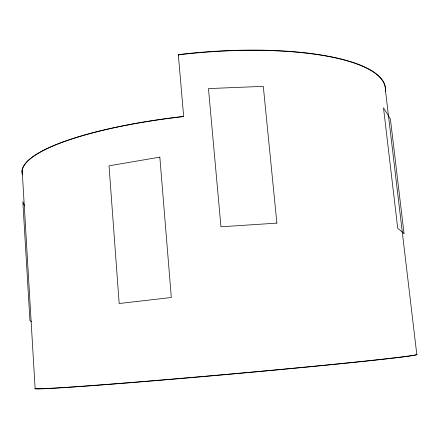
<?xml version="1.0" encoding="UTF-8"?>
<svg xmlns="http://www.w3.org/2000/svg" width="439" height="439" viewBox="0 0 439 439"><rect width="100%" height="100%" fill="white"/><g stroke="black" fill="none" stroke-linecap="round" stroke-linejoin="round"><path stroke-width="0.66" d="M31.41 321.76L29.929 320.481L22.828 201.594L24.463 205.875M385.365 91.762A184.023 52.12 -5.1 0 0 178.322 54.617L178.843 55.901M385.36 89.523L416.798 354.35M178.322 54.617L183.678 116.565A185.346 41.771 -5.1 0 0 22.477 174.321M22.202 170.82L35.115 388.493M22.466 174.859A185.538 41.831 -5.1 0 1 183.639 116.412M416.216 354.355A191.859 2.958 -5.1 0 1 226.617 374.527A191.859 2.958 -5.1 0 1 35.713 388.323M416.556 354.295A191.651 2.925 -5.1 0 1 230.448 374.006A191.651 2.925 -5.1 0 1 35.131 388.466M178.366 54.848A183.837 52.038 -5.1 0 1 385.321 90.763M159.84 157.129L109.031 165.832L119.178 303.508L171.325 297.51L159.84 157.129M276.883 223.122L220.96 226.793L208.459 88.585L263.301 86.346L276.883 223.122M404.028 233.504L397.718 228.247L383.494 107.802L390.408 118.991L404.028 233.504"/></g></svg>
